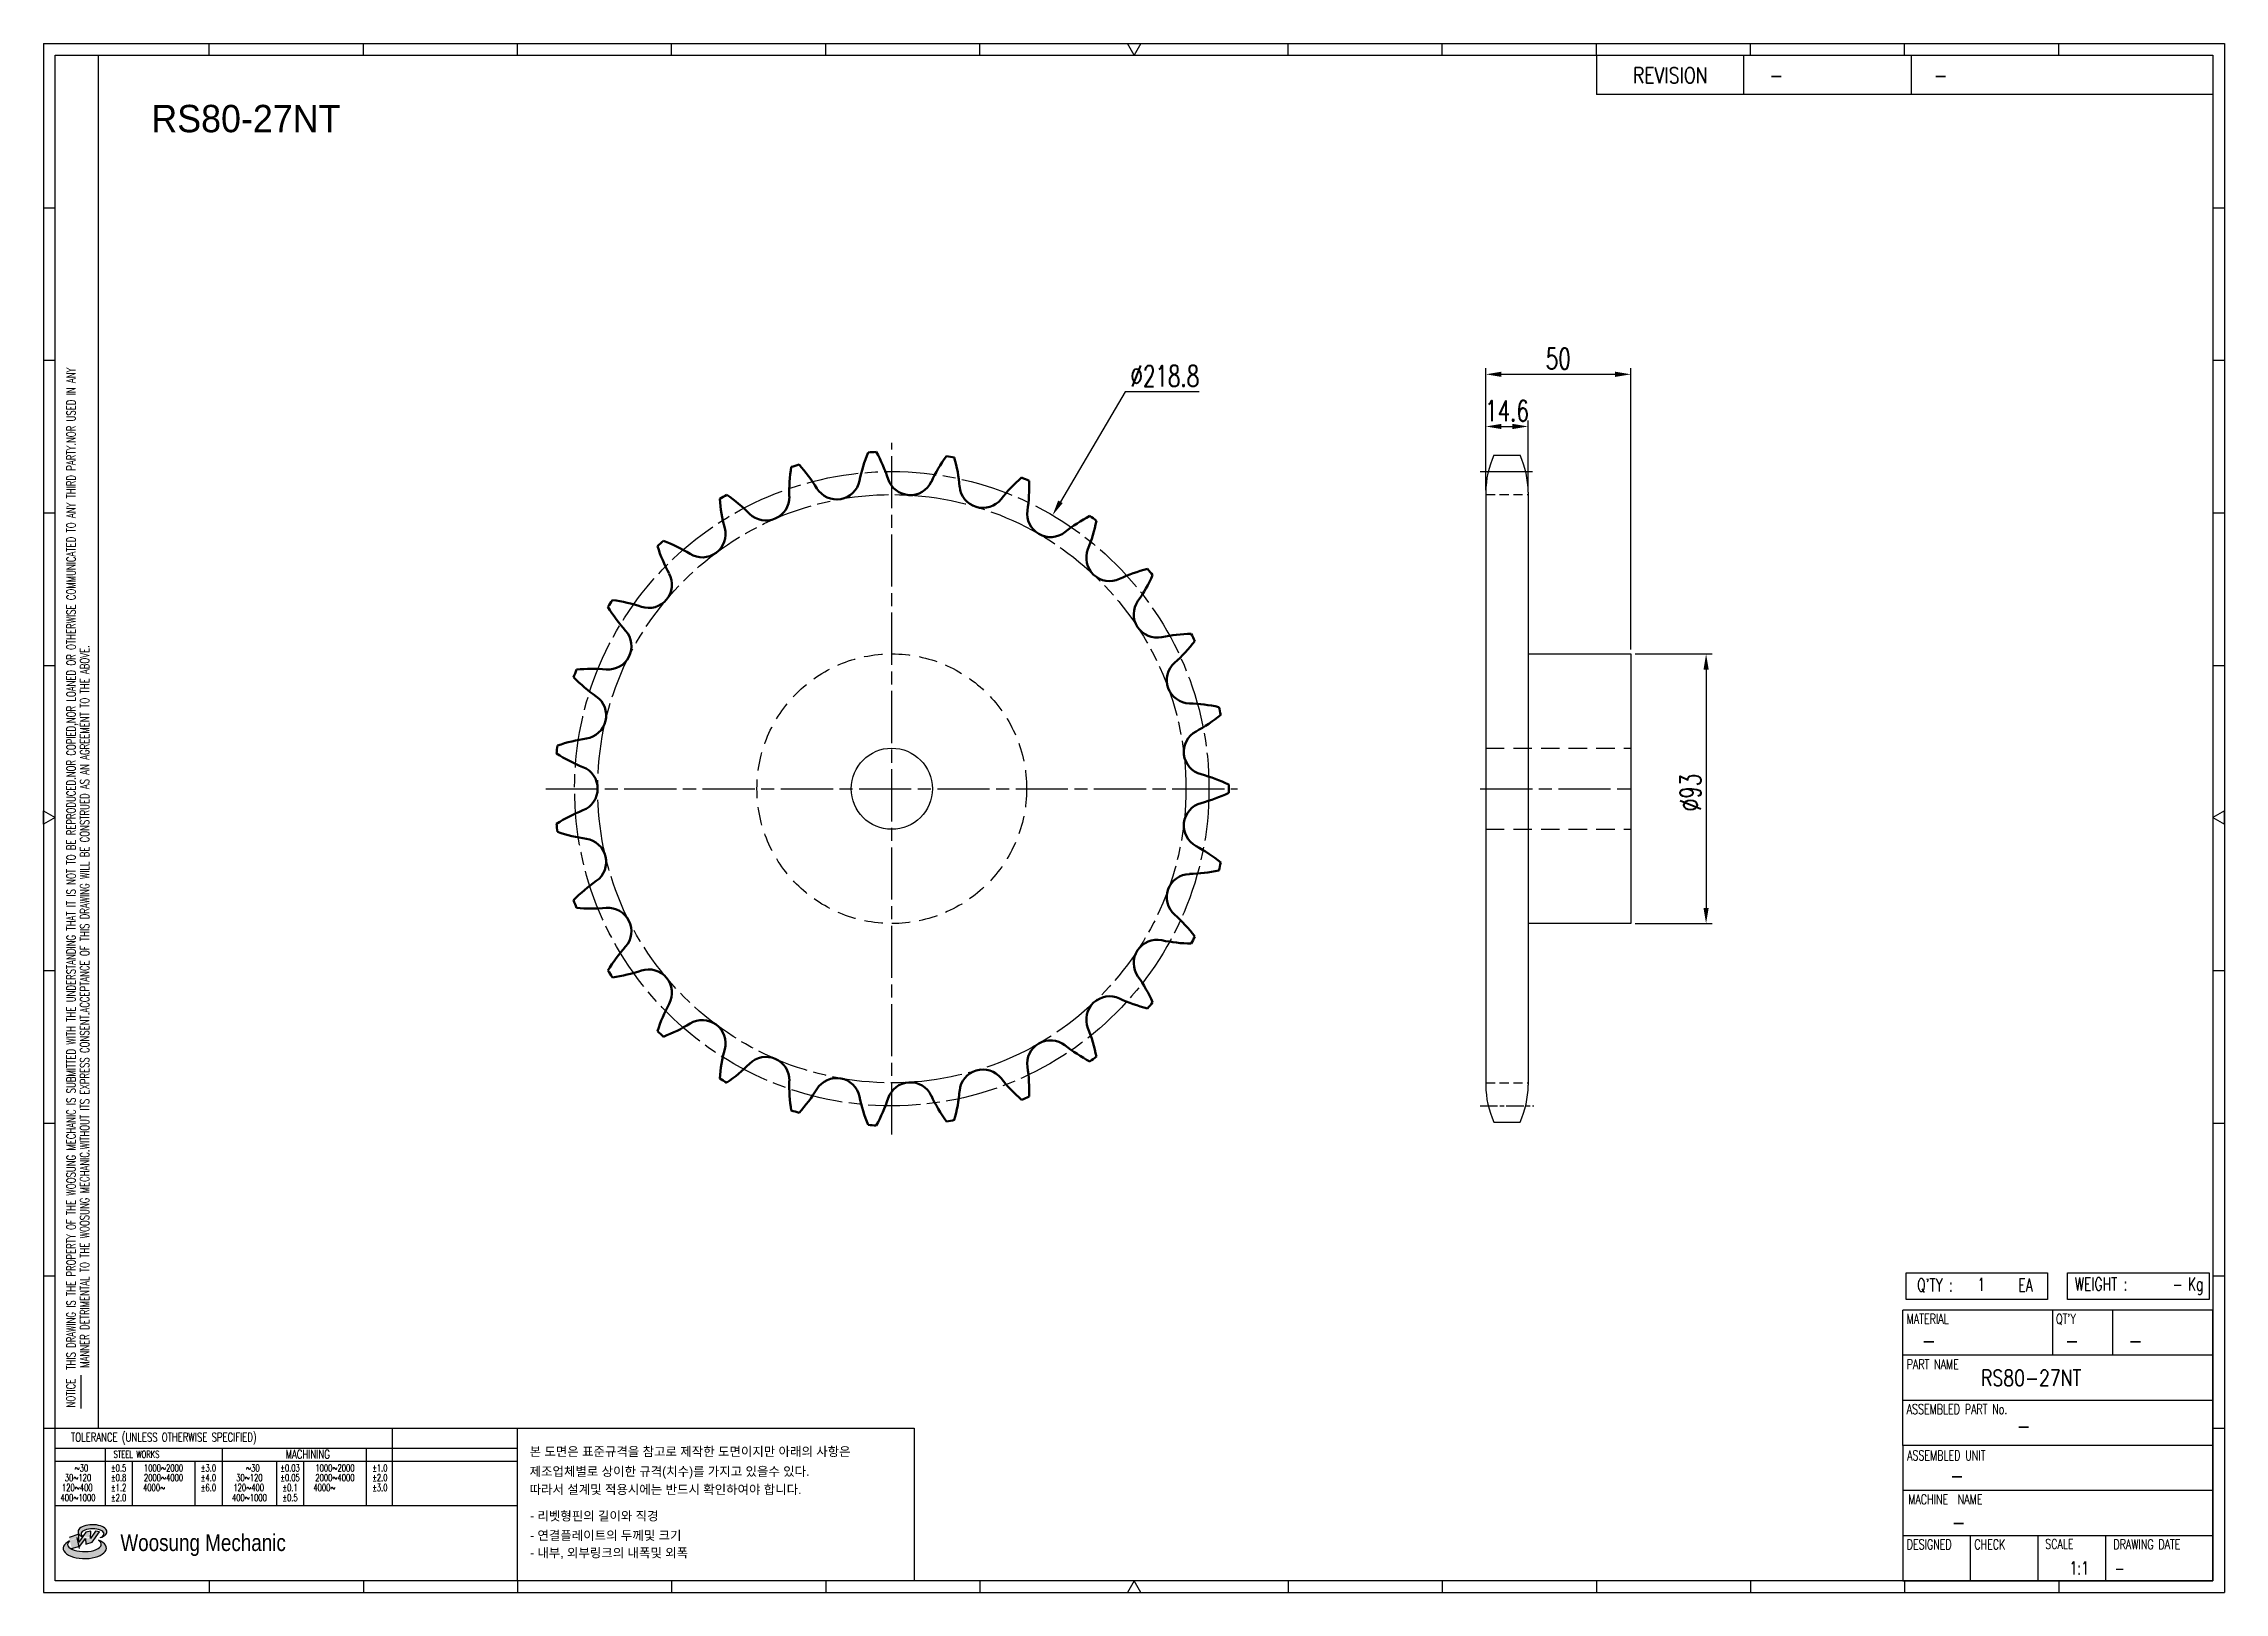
# Model space of a CAD drawing. Header units: millimetres. Extents: x 26966 to 27718, y 34 to 568.
import ezdxf
from ezdxf.enums import TextEntityAlignment as Align

# ---------------------------------------------------------------- set-up
doc = ezdxf.new("R2010")
doc.units = ezdxf.units.MM
for name, pattern in [('AM_ISO08W050', [18, 12, -1.5, 3, -1.5]), ('AM_ISO08W050x2', [9, 6, -0.75, 1.5, -0.75]), ('HIDDEN', [9.525, 6.35, -3.175])]:
    doc.linetypes.add(name, pattern=pattern)
doc.layers.get('Defpoints').update_dxf_attribs({"color": 80})
for name, color, linetype, lineweight in [('AM_0N', 7, 'Continuous', 50), ('AM_7', 4, 'AM_ISO08W050', 25), ('CL2', 4, 'AM_ISO08W050', 25)]:
    doc.layers.add(name, color=color, linetype=linetype, lineweight=lineweight)
for name, color, linetype in [('HL', 2, 'HIDDEN'), ('LOGO', 7, 'Continuous'), ('S-DIM', 7, 'Continuous'), ('TITLE', 7, 'Continuous')]:
    doc.layers.add(name, color=color, linetype=linetype)
doc.styles.add('HAN', font='ROMANS.shx', dxfattribs={"width": 0.7, "bigfont": 'whgtxt.shx'})
doc.styles.add('HKD_ST2', font='romans.shx', dxfattribs={"width": 0.7, "height": 4, "bigfont": '@extfont2.shx'})
doc.styles.add('HSG', font='SIMPLEX.shx', dxfattribs={"width": 0.7, "bigfont": 'HSG.shx'})
doc.styles.add('MtXpl_', font='Gulim.ttf')
doc.styles.add('SLDTEXTSTYLE4', font='arial.ttf', dxfattribs={"width": 0.8})
doc.dimstyles.new('APP16', dxfattribs={"dimscale": 3, "dimtxt": 2.4, "dimasz": 1.8, "dimexe": 0.7, "dimexo": 0.5, "dimgap": 0.6, "dimtad": 1, "dimtoh": 1, "dimdec": 1, "dimrnd": 0.01, "dimzin": 9, "dimdsep": 46, "dimtxsty": 'HSG', "dimcen": 0, "dimclrd": 1, "dimclre": 1, "dimclrt": 256, "dimazin": 2, "dimtp": 1, "dimtm": 1, "dimtfac": 0.5, "dimtdec": 1, "dimtofl": 0, "dimtmove": 0, "dimatfit": 3, "dimfxl": 0, "dimtvp": 1, "dimtolj": 2, "dimlwd": -1, "dimlwe": -1, "dimarcsym": 0})

# ---------------------------------------------------------------- blocks, each defined once
blk = doc.blocks.new('MASTER')
at = {"layer": 'LOGO'}
h = blk.add_hatch(color=10, dxfattribs=at)
h.paths.add_polyline_path([(1.544, 35.177), (1.554, 34.966), (1.779, 35.034), (2.054, 35.422), (1.908, 35.446), (1.728, 35.167), (1.741, 35.439), (1.547, 35.405), (1.292, 35.041), (1.295, 35.33), (0.943, 35.208), (1.03, 34.8), (1.336, 34.885)])
edge = h.paths.add_edge_path()
edge.add_ellipse((1.795, 35.421), major_axis=(-0.53, 0), ratio=0.487785, start_angle=122.36065, end_angle=403.39574)
edge.add_line((1.411, 35.244), (1.419, 35.261))
edge.add_ellipse((1.798, 35.344), major_axis=(-0.423, 0), ratio=0.444396, start_angle=131.58977, end_angle=386.19408, ccw=False)
edge = h.paths.add_edge_path()
edge.add_ellipse((1.512, 34.815), major_axis=(-0.793, 0), ratio=0.480113, start_angle=314.67633, end_angle=590.85213)
edge.add_ellipse((1.501, 34.958), major_axis=(-0.62, 0), ratio=0.43311, start_angle=331.7024, end_angle=574.42495, ccw=False)
at = {"color": 140}
for p, q in [((0, 90.118), (80.15, 90.118)), ((0, 90.118), (0, 33.191)), ((80.15, 90.118), (80.15, 33.191)), ((57.068, 89.693), (57.068, 88.246)), ((62.47, 89.693), (62.47, 88.246)), ((68.635, 89.693), (68.635, 88.246)), ((79.725, 88.246), (57.068, 88.246)), ((68.449, 43.961), (68.449, 44.936)), ((68.449, 44.936), (73.654, 44.936)), ((73.654, 44.936), (73.654, 43.961)), ((74.39, 43.961), (74.39, 44.936)), ((74.39, 44.936), (79.595, 44.936)), ((79.595, 44.936), (79.595, 43.961)), ((68.336, 38.59), (68.336, 43.563)), ((79.725, 43.563), (68.336, 43.563)), ((73.654, 43.961), (68.449, 43.961)), ((73.827, 43.563), (73.827, 41.905)), ((79.595, 43.961), (74.39, 43.961)), ((76.037, 43.563), (76.037, 41.905)), ((79.725, 38.59), (79.725, 43.563)), ((79.725, 41.905), (68.336, 41.905)), ((79.725, 40.248), (68.336, 40.248)), ((68.336, 38.59), (68.336, 33.616)), ((79.725, 38.59), (68.336, 38.59)), ((79.725, 33.616), (79.725, 38.59)), ((79.725, 36.932), (68.336, 36.932)), ((79.725, 35.274), (68.336, 35.274)), ((70.822, 33.616), (70.822, 35.274)), ((73.309, 33.616), (73.309, 35.274)), ((75.796, 33.616), (75.796, 35.274)), ((0, 33.191), (80.15, 33.191)), ((68.336, 33.616), (79.725, 33.616))]:
    blk.add_line(p, q, dxfattribs=at)
for p, q in [((6.089, 89.693), (6.089, 90.118)), ((11.753, 89.693), (11.753, 90.118)), ((17.418, 89.693), (17.418, 90.118)), ((23.082, 89.693), (23.082, 90.118)), ((28.746, 89.693), (28.746, 90.118)), ((34.411, 89.693), (34.411, 90.118)), ((45.739, 89.693), (45.739, 90.118)), ((51.404, 89.693), (51.404, 90.118)), ((57.068, 89.693), (57.068, 90.118)), ((62.732, 89.693), (62.732, 90.118)), ((68.397, 89.693), (68.397, 90.118)), ((74.061, 89.693), (74.061, 90.118)), ((0, 84.085), (0.425, 84.085)), ((79.725, 84.085), (80.15, 84.085)), ((0, 78.478), (0.425, 78.478)), ((79.725, 78.478), (80.15, 78.478)), ((0, 72.87), (0.425, 72.87)), ((79.725, 72.87), (80.15, 72.87)), ((0, 67.262), (0.425, 67.262)), ((79.725, 67.262), (80.15, 67.262)), ((0, 56.047), (0.425, 56.047)), ((79.725, 56.047), (80.15, 56.047)), ((0, 50.439), (0.425, 50.439)), ((79.725, 50.439), (80.15, 50.439)), ((0, 44.832), (0.425, 44.832)), ((79.725, 44.832), (80.15, 44.832)), ((1.377, 39.947), (1.377, 41.174)), ((0, 39.224), (0.425, 39.224)), ((79.725, 39.224), (80.15, 39.224)), ((6.089, 33.616), (6.089, 33.191)), ((11.753, 33.616), (11.753, 33.191)), ((17.418, 33.616), (17.418, 33.191)), ((23.082, 33.616), (23.082, 33.191)), ((28.746, 33.616), (28.746, 33.191)), ((34.411, 33.616), (34.411, 33.191)), ((45.739, 33.616), (45.739, 33.191)), ((51.404, 33.616), (51.404, 33.191)), ((57.068, 33.616), (57.068, 33.191)), ((62.732, 33.616), (62.732, 33.191)), ((68.397, 33.616), (68.397, 33.191)), ((74.061, 33.616), (74.061, 33.191))]:
    blk.add_line(p, q)
at = {"color": 2}
for p, q in [((2.017, 39.224), (2.017, 89.693)), ((0.425, 39.224), (17.418, 39.224)), ((0.425, 38.487), (17.418, 38.487)), ((2.257, 38.487), (2.257, 36.382)), ((6.557, 38.5), (6.557, 36.382)), ((11.857, 38.487), (11.857, 36.382)), ((12.816, 39.224), (12.816, 36.382)), ((17.418, 33.616), (17.418, 39.224)), ((0.425, 38.012), (17.418, 38.012)), ((3.257, 38.012), (3.257, 36.382)), ((5.557, 38.012), (5.557, 36.382)), ((8.557, 38.012), (8.557, 36.382)), ((9.557, 38.026), (9.557, 36.382)), ((0.425, 36.382), (17.418, 36.382))]:
    blk.add_line(p, q, dxfattribs=at)
for points in [[(40.075, 89.693), (39.83, 90.118), (40.32, 90.118)], [(0.425, 61.679), (0, 61.433), (0, 61.924)], [(79.725, 61.679), (80.15, 61.433), (80.15, 61.924)], [(40.075, 33.616), (39.83, 33.191), (40.32, 33.191)]]:
    blk.add_lwpolyline(points, close=True)
at = {"color": 140}
blk.add_lwpolyline([(0.425, 89.693), (79.725, 89.693), (79.725, 33.616), (0.425, 33.616)], close=True, dxfattribs=at)
at = {"layer": 'LOGO'}
for p, q in [((1.295, 35.33), (0.943, 35.208)), ((1.547, 35.405), (1.292, 35.041)), ((1.292, 35.041), (1.295, 35.33)), ((1.741, 35.439), (1.547, 35.405)), ((1.908, 35.446), (1.728, 35.167)), ((1.728, 35.167), (1.741, 35.439)), ((1.779, 35.034), (2.054, 35.422)), ((2.054, 35.422), (1.908, 35.446)), ((1.03, 34.8), (1.336, 34.885)), ((1.224, 35.208), (1.311, 34.8)), ((1.224, 35.208), (1.224, 35.208)), ((1.336, 34.885), (1.544, 35.177)), ((1.419, 35.261), (1.411, 35.244)), ((1.544, 35.177), (1.554, 34.966)), ((1.554, 34.966), (1.779, 35.034))]:
    blk.add_line(p, q, dxfattribs=at)
for centre, major_axis, ratio, start_param, end_param in [((1.795, 35.421), (-0.53, 0), 0.487785, 2.135596, 7.040584), ((1.798, 35.344), (-0.423, 0), 0.444396, 2.296675, 6.740358), ((1.512, 34.815), (-0.793, 0), 0.480113, 5.492138, 10.312315), ((1.501, 34.958), (-0.62, 0), 0.43311, 5.789299, 10.025607)]:
    blk.add_ellipse(centre, major_axis=major_axis, ratio=ratio, start_param=start_param, end_param=end_param, dxfattribs=at)
for s, height, style, width, p in [('REVISION', 0.5806, 'HAN', 0.8, (58.415, 88.664)), ('-', 0.581, 'HAN', 0.8, (63.426, 88.664)), ('-', 0.581, 'HAN', 0.8, (69.468, 88.664)), ("Q'TY : ", 0.4746, 'HKD_ST2', 0.7, (68.857, 44.253)), ('1', 0.475, 'HKD_ST2', 0.7, (71.071, 44.275)), ('EA', 0.4746, 'HKD_ST2', 0.7, (72.578, 44.253)), ('WEIGHT : ', 0.4746, 'HKD_ST2', 0.7, (74.65, 44.286)), ('Kg', 0.4746, 'HKD_ST2', 0.7, (78.807, 44.286)), ('-', 0.581, 'HAN', 0.8, (69.029, 42.157)), ('-', 0.581, 'HAN', 0.8, (74.289, 42.157)), ('-', 0.581, 'HAN', 0.8, (76.623, 42.157)), ('-', 0.581, 'HAN', 0.8, (72.515, 39.013)), ('-', 0.581, 'HAN', 0.8, (70.067, 37.189)), ('-', 0.581, 'HAN', 0.8, (70.126, 35.48)), ('1:1', 0.4746, 'HKD_ST2', 0.7, (74.458, 33.848)), ('-', 0.475, 'HKD_ST2', 0.7, (76.112, 33.837))]:
    blk.add_text(s, height=height, dxfattribs=dict(style=style, width=width)).set_placement(p)
at = {"color": 6, "style": 'HKD_ST2', "width": 0.7}
for s, p in [(' THIS DRAWING IS THE PROPERTY OF THE WOOSUNG MECHANIC IS SUBMITTED WITH THE UNDERSTANDING THAT IT IS NOT TO BE REPRODUCED.NOR COPIED,NOR LOANED OR OTHERWISE COMMUNICATED TO ANY THIRD PARTY.NOR USED IN ANY', (1.173, 41.217)), ('MANNER DETRIMENTAL TO THE WOOSUNG MECHANIC.WITHOUT ITS EXPRESS CONSENT.ACCEPTANCE OF THIS DRAWING WILL BE CONSTRUED AS AN AGREEMENT TO THE ABOVE.', (1.672, 41.447))]:
    blk.add_text(s, height=0.326266, rotation=90, dxfattribs=at).set_placement(p)
at = {"style": 'HKD_ST2', "width": 0.7}
blk.add_text('-', height=0.475, dxfattribs=at).set_placement((78.613, 44.286), align=Align.RIGHT)
at = {"color": 254, "style": 'HKD_ST2', "width": 0.7}
for s, height, p in [('MATERIAL', 0.3651, (68.474, 43.425)), ("QT'Y", 0.3651, (73.965, 43.425)), ('PART NAME', 0.3651, (68.474, 41.756)), ('ASSEMBLED PART No.', 0.36511, (68.474, 40.109)), ('ASSEMBLED UNIT', 0.36511, (68.49, 38.408)), ('MACHINE  NAME', 0.36511, (68.532, 36.794)), ('DESIGNED', 0.3651, (68.474, 35.136)), ('CHECK', 0.3651, (70.961, 35.136)), ('SCALE', 0.3651, (73.566, 35.153)), ('DRAWING DATE', 0.36511, (76.071, 35.141))]:
    blk.add_text(s, height=height, dxfattribs=at).set_placement(p, align=Align.TOP_LEFT)
at = {"style": 'HKD_ST2', "width": 0.7}
blk.add_text('NOTICE', height=0.3263, rotation=90, dxfattribs=at).set_placement((1.163, 39.988))
blk.add_text('TOLERANCE (UNLESS OTHERWISE SPECIFIED)', height=0.32627, dxfattribs=at).set_placement((4.417, 38.896), align=Align.MIDDLE_CENTER)
at = {"color": 4, "style": 'HKD_ST2', "width": 0.7}
for s, height, p in [('%%12630', 0.261, (1.389, 37.762)), ('1000%%1262000', 0.26101, (4.407, 37.762)), ('%%12630', 0.261, (7.689, 37.762)), ('1000%%1262000', 0.26101, (10.707, 37.762)), ('120%%126400', 0.26101, (1.237, 37.045)), ('30%%126120', 0.261, (1.263, 37.411)), ('4000%%126', 0.261, (4.061, 37.045)), ('2000%%1264000', 0.26101, (4.407, 37.411)), ('120%%126400', 0.26101, (7.537, 37.045)), ('30%%126120', 0.261, (7.563, 37.411)), ('4000%%126', 0.261, (10.321, 37.045)), ('2000%%1264000', 0.26101, (10.707, 37.411)), ('400%%1261000', 0.26101, (1.263, 36.67)), ('400%%1261000', 0.26101, (7.563, 36.67))]:
    blk.add_text(s, height=height, dxfattribs=at).set_placement(p, align=Align.MIDDLE_CENTER)
for s, height, p in [('%%P0.5', 0.261, (2.757, 37.762)), ('STEEL WORKS', 0.26101, (3.416, 38.268)), ('%%P3.0', 0.261, (6.057, 37.762)), ('%%P0.03', 0.261, (9.057, 37.762)), ('MACHINING', 0.3263, (9.707, 38.27)), ('%%P1.0', 0.261, (12.357, 37.762)), ('%%P0.8', 0.261, (2.757, 37.411)), ('%%P1.2', 0.261, (2.757, 37.045)), ('%%P4.0', 0.261, (6.057, 37.411)), ('%%P6.0', 0.261, (6.057, 37.045)), ('%%P0.05', 0.261, (9.057, 37.411)), ('%%P0.1', 0.261, (9.057, 37.045)), ('%%P2.0', 0.261, (12.357, 37.411)), ('%%P3.0', 0.261, (12.357, 37.045)), ('%%P2.0', 0.261, (2.757, 36.67)), ('%%P0.5', 0.261, (9.057, 36.67))]:
    blk.add_text(s, height=height, dxfattribs=at).set_placement(p, align=Align.MIDDLE)
at = {"color": 1, "style": 'SLDTEXTSTYLE4', "width": 0.8}
blk.add_text('Woosung Mechanic', height=0.61957, dxfattribs=at).set_placement((2.822, 34.711))
blk = doc.blocks.new('*D2')
at = {"layer": 'Defpoints', "color": 0, "transparency": 16777216}
for p in [(27477.62, 435.74), (27463.02, 412.25), (27477.62, 412.25)]:
    blk.add_point(p, dxfattribs=at)
at = {"layer": 'S-DIM', "color": 1, "transparency": 16777216}
for p, q in [((27463.02, 413.75), (27463.02, 437.84)), ((27477.62, 413.75), (27477.62, 437.84)), ((27468.42, 435.74), (27472.22, 435.74))]:
    blk.add_line(p, q, dxfattribs=at)
for points in [[(27468.42, 436.64), (27468.42, 434.84), (27463.02, 435.74)], [(27472.22, 436.64), (27472.22, 434.84), (27477.62, 435.74)]]:
    blk.add_solid(points, dxfattribs=at)
at = {"layer": 'S-DIM', "transparency": 16777216, "insert": (27470.32, 441.14), "char_height": 7.2, "attachment_point": 5, "style": 'HSG'}
blk.add_mtext('\\A2;14.6', dxfattribs=at)
blk = doc.blocks.new('*D3')
at = {"layer": 'Defpoints', "color": 0, "transparency": 16777216}
for p in [(27513.02, 453.74), (27463.02, 412.25), (27513.02, 357.29)]:
    blk.add_point(p, dxfattribs=at)
at = {"layer": 'S-DIM', "color": 1, "transparency": 16777216}
for p, q in [((27463.02, 413.75), (27463.02, 455.84)), ((27468.42, 453.74), (27507.62, 453.74)), ((27513.02, 358.79), (27513.02, 455.84))]:
    blk.add_line(p, q, dxfattribs=at)
for points in [[(27468.42, 454.64), (27468.42, 452.84), (27463.02, 453.74)], [(27507.62, 454.64), (27507.62, 452.84), (27513.02, 453.74)]]:
    blk.add_solid(points, dxfattribs=at)
at = {"layer": 'S-DIM', "transparency": 16777216, "insert": (27488.02, 459.14), "char_height": 7.2, "attachment_point": 5, "style": 'HSG'}
blk.add_mtext('\\A2;50', dxfattribs=at)
blk = doc.blocks.new('*D4')
at = {"layer": 'Defpoints', "color": 0, "transparency": 16777216}
for p in [(27313.57, 405.1), (27202.71, 216.48)]:
    blk.add_point(p, dxfattribs=at)
at = {"layer": 'S-DIM', "color": 1, "transparency": 16777216}
for p, q in [((27338.63, 447.73), (27316.31, 409.76)), ((27364.19, 447.73), (27338.63, 447.73))]:
    blk.add_line(p, q, dxfattribs=at)
blk.add_solid([(27315.53, 410.22), (27317.08, 409.3), (27313.57, 405.1)], dxfattribs=at)
at = {"layer": 'S-DIM', "transparency": 16777216, "insert": (27352.31, 453.13), "char_height": 7.2, "attachment_point": 5, "style": 'HSG'}
blk.add_mtext('\\A2;∅218.8', dxfattribs=at)
blk = doc.blocks.new('*D5')
at = {"layer": 'Defpoints', "color": 0, "transparency": 16777216}
for p in [(27513.02, 357.29), (27513.02, 264.29), (27539, 264.29)]:
    blk.add_point(p, dxfattribs=at)
at = {"layer": 'S-DIM', "color": 1, "transparency": 16777216}
for p, q in [((27514.52, 357.29), (27541.1, 357.29)), ((27539, 351.89), (27539, 269.69)), ((27514.52, 264.29), (27541.1, 264.29))]:
    blk.add_line(p, q, dxfattribs=at)
for points in [[(27538.1, 351.89), (27539.9, 351.89), (27539, 357.29)], [(27538.1, 269.69), (27539.9, 269.69), (27539, 264.29)]]:
    blk.add_solid(points, dxfattribs=at)
at = {"layer": 'S-DIM', "transparency": 16777216, "insert": (27533.6, 309.48), "char_height": 7.2, "attachment_point": 5, "rotation": 90, "style": 'HSG'}
blk.add_mtext('\\A2;%%c93', dxfattribs=at)

msp = doc.modelspace()

# ---------------------------------------------------------------- linework, layer by layer
for p, q in [((27465.82, 425.8), (27474.82, 425.8)), ((27463.02, 413.1), (27463.02, 208.49)), ((27477.62, 413.1), (27477.62, 208.49)), ((27477.62, 357.29), (27513.02, 357.29)), ((27513.02, 357.29), (27513.02, 264.29)), ((27513.02, 264.29), (27477.62, 264.29)), ((27465.82, 195.79), (27474.82, 195.79))]:
    msp.add_line(p, q)
at = {"color": 140}
msp.add_lwpolyline([(27129.05, 90.19), (27265.87, 90.19), (27265.87, 37.56), (27129.05, 37.56)], close=True, dxfattribs=at)
msp.add_circle((27258.14, 310.79), 14)
for centre, start, end in [((27493.22, 413.1), 155.13196, 180), ((27447.42, 413.1), 0, 24.86804), ((27493.22, 208.49), 180, 204.86804), ((27447.42, 208.49), 335.13196, 0)]:
    msp.add_arc(centre, 30.2, start, end)
at = {"layer": 'AM_0N'}
for centre, radius, start, end in [((27278.03, 413.16), 55.26, 171.02862, 181.66667), ((27258.14, 310.79), 116.28, 105.9742, 107.35914), ((27185.27, 385.38), 55.26, 31.66667, 42.30471), ((27301.1, 405.81), 55.26, 157.69529, 168.33333), ((27258.14, 310.79), 116.28, 92.64086, 94.0258), ((27204.43, 400.18), 55.26, 18.33333, 28.97138), ((27321.86, 393.34), 55.26, 144.36196, 155), ((27258.14, 310.79), 116.28, 79.30753, 80.69247), ((27226.49, 410.15), 55.26, 5, 15.63804), ((27239.13, 418.61), 8.02, 211.66667, 348.33333), ((27264.5, 420.08), 8.02, 198.33333, 335), ((27289.54, 415.67), 8.02, 185, 321.66667), ((27339.18, 376.42), 55.26, 131.02862, 141.66667), ((27258.14, 310.79), 116.28, 65.9742, 67.35914), ((27250.26, 414.77), 55.26, 351.66667, 2.30471), ((27258.14, 310.79), 116.28, 119.30753, 120.69247), ((27253.89, 414.98), 55.26, 184.36196, 195), ((27170.03, 366.57), 55.26, 45, 55.63804), ((27214.78, 411.32), 8.02, 225, 1.66667), ((27312.88, 405.6), 8.02, 171.66667, 308.33333), ((27192.76, 398.61), 8.02, 238.33333, 15), ((27352.13, 355.96), 55.26, 117.69529, 128.33333), ((27274.45, 413.79), 55.26, 338.33333, 348.97138), ((27258.14, 310.79), 116.28, 52.64086, 54.0258), ((27258.14, 310.79), 116.28, 132.64086, 134.0258), ((27229.98, 411.2), 55.26, 197.69529, 208.33333), ((27159.54, 344.75), 55.26, 58.33333, 68.97138), ((27333.26, 390.42), 8.02, 158.33333, 295), ((27174.28, 381.16), 8.02, 251.66667, 28.33333), ((27360.01, 333.07), 55.26, 104.36196, 115), ((27297.77, 407.25), 55.26, 325, 335.63804), ((27258.14, 310.79), 116.28, 39.30753, 40.69247), ((27258.14, 310.79), 116.28, 145.9742, 147.35914), ((27207.58, 402), 55.26, 211.02862, 221.66667), ((27154.37, 321.09), 55.26, 71.66667, 82.30471), ((27349.6, 370.95), 8.02, 145, 281.66667), ((27160.31, 359.93), 8.02, 265, 41.66667), ((27362.4, 308.98), 55.26, 91.02862, 101.66667), ((27318.94, 395.51), 55.26, 311.66667, 322.30471), ((27258.14, 310.79), 116.28, 25.9742, 27.35914), ((27361.01, 348.24), 8.02, 131.66667, 268.33333), ((27258.14, 310.79), 116.28, 159.30753, 160.69247), ((27187.91, 387.88), 55.26, 224.36196, 235), ((27154.79, 296.88), 55.26, 85, 95.63804), ((27151.61, 336.04), 8.02, 278.33333, 55), ((27359.17, 284.98), 55.26, 77.69529, 88.33333), ((27258.14, 310.79), 116.28, 12.64086, 14.0258), ((27336.84, 379.2), 55.26, 298.33333, 308.97138), ((27258.14, 310.79), 116.28, 172.64086, 174.0258), ((27160.79, 273.43), 55.26, 98.33333, 108.97138), ((27366.87, 323.5), 8.02, 118.33333, 255), ((27172.03, 369.6), 55.26, 237.69529, 248.33333), ((27148.66, 310.79), 8.02, 291.66667, 68.33333), ((27350.49, 262.38), 55.26, 64.36196, 75), ((27350.49, 359.21), 55.26, 285, 295.63804), ((27258.14, 310.79), 116.28, 359.30753, 0.69247), ((27172.03, 251.98), 55.26, 111.66667, 122.30471), ((27366.87, 298.08), 8.02, 105, 241.66667), ((27258.14, 310.79), 116.28, 185.9742, 187.35914), ((27160.79, 348.16), 55.26, 251.02862, 261.66667), ((27151.61, 285.55), 8.02, 305, 81.66667), ((27336.84, 242.38), 55.26, 51.02862, 61.66667), ((27187.91, 233.71), 55.26, 125, 135.63804), ((27361.01, 273.35), 8.02, 91.66667, 228.33333), ((27359.17, 336.61), 55.26, 271.66667, 282.30471), ((27258.14, 310.79), 116.28, 345.9742, 347.35914), ((27258.14, 310.79), 116.28, 199.30753, 200.69247), ((27154.79, 324.7), 55.26, 264.36196, 275), ((27160.31, 261.66), 8.02, 318.33333, 95), ((27318.94, 226.08), 55.26, 37.69529, 48.33333), ((27207.58, 219.59), 55.26, 138.33333, 148.97138), ((27349.6, 250.64), 8.02, 78.33333, 215), ((27362.4, 312.61), 55.26, 258.33333, 268.97138), ((27258.14, 310.79), 116.28, 332.64086, 334.0258), ((27174.28, 240.42), 8.02, 331.66667, 108.33333), ((27258.14, 310.79), 116.28, 212.64086, 214.0258), ((27154.37, 300.49), 55.26, 277.69529, 288.33333), ((27297.77, 214.34), 55.26, 24.36196, 35), ((27229.98, 210.39), 55.26, 151.66667, 162.30471), ((27333.26, 231.16), 8.02, 65, 201.66667), ((27360.01, 288.52), 55.26, 245, 255.63804), ((27258.14, 310.79), 116.28, 319.30753, 320.69247), ((27258.14, 310.79), 116.28, 225.9742, 227.35914), ((27159.54, 276.84), 55.26, 291.02862, 301.66667), ((27192.76, 222.98), 8.02, 345, 121.66667), ((27274.45, 207.8), 55.26, 11.02862, 21.66667), ((27253.89, 206.6), 55.26, 165, 175.63804), ((27214.78, 210.27), 8.02, 358.33333, 135), ((27312.88, 215.99), 8.02, 51.66667, 188.33333), ((27352.13, 265.63), 55.26, 231.66667, 242.30471), ((27258.14, 310.79), 116.28, 305.9742, 307.35914), ((27258.14, 310.79), 116.28, 239.30753, 240.69247), ((27170.03, 255.02), 55.26, 304.36196, 315), ((27239.13, 202.98), 8.02, 11.66667, 148.33333), ((27289.54, 205.92), 8.02, 38.33333, 175), ((27339.18, 245.17), 55.26, 218.33333, 228.97138), ((27250.26, 206.81), 55.26, 357.69529, 8.33333), ((27278.03, 208.43), 55.26, 178.33333, 188.97138), ((27185.27, 236.2), 55.26, 317.69529, 328.33333), ((27301.1, 215.78), 55.26, 191.66667, 202.30471), ((27204.43, 221.41), 55.26, 331.02862, 341.66667), ((27264.5, 201.5), 8.02, 25, 161.66667), ((27321.86, 228.25), 55.26, 205, 215.63804), ((27226.49, 211.43), 55.26, 344.36196, 355), ((27258.14, 310.79), 116.28, 292.64086, 294.0258), ((27258.14, 310.79), 116.28, 252.64086, 254.0258), ((27258.14, 310.79), 116.28, 279.30753, 280.69247), ((27258.14, 310.79), 116.28, 265.9742, 267.35914)]:
    msp.add_arc(centre, radius, start, end, dxfattribs=at)
at = {"layer": 'AM_7', "linetype": 'AM_ISO08W050x2'}
msp.add_line((27461.08, 201.4), (27479.56, 201.4), dxfattribs=at)
at = {"layer": 'CL2', "linetype": 'AM_ISO08W050x2', "ltscale": 3}
for p, q in [((27258.14, 191.52), (27258.14, 430.07)), ((27461.08, 420.19), (27479.56, 420.19)), ((27138.86, 310.79), (27377.41, 310.79)), ((27461.08, 310.79), (27514.92, 310.79))]:
    msp.add_line(p, q, dxfattribs=at)
for radius in [109.4, 101.46]:
    msp.add_circle((27258.14, 310.79), radius, dxfattribs=at)
at = {"layer": 'HL', "linetype": 'HIDDEN', "ltscale": 0.5}
for p, q in [((27463.02, 412.25), (27477.62, 412.25)), ((27463.02, 209.34), (27477.62, 209.34))]:
    msp.add_line(p, q, dxfattribs=at)
at = {"layer": 'HL', "linetype": 'HIDDEN'}
for p, q in [((27463.02, 324.79), (27513.02, 324.79)), ((27463.02, 296.79), (27513.02, 296.79))]:
    msp.add_line(p, q, dxfattribs=at)
msp.add_circle((27258.14, 310.79), 46.5, dxfattribs=at)

# ---------------------------------------------------------------- block references
at = {"color": 140, "xscale": 9.384517237515507, "yscale": 9.384517237515507, "zscale": 9.384517237515507}
msp.add_blockref('MASTER', (26965.59, -277.91), dxfattribs=at)

# ---------------------------------------------------------------- texts
at = {"style": 'HAN', "width": 0.8}
msp.add_text('RS80-27NT', height=5.449, dxfattribs=at).set_placement((27633.83, 104.84))
at = {"color": 140, "style": 'MtXpl_'}
for s, p in [('본 도면은 표준규격을 참고로 제작한 도면이지만 아래의 사항은', (27133.21, 80.6)), ('제조업체별로 상이한 규격(치수)를 가지고 있을수 있다.', (27133.21, 73.75)), ('따라서 설계및 적용시에는 반드시 확인하여야 합니다.', (27133.21, 67.51)), ('- 리벳형핀의 길이와 직경', (27133.38, 58.37)), ('- 연결플레이트의 두께및 크기', (27133.38, 51.67)), ('- 내부, 외부링크의 내폭및 외폭', (27133.38, 45.66))]:
    msp.add_text(s, height=3.148, dxfattribs=at).set_placement(p)
at = {"layer": 'TITLE', "color": 254, "style": 'MtXpl_'}
msp.add_text('RS80-27NT', height=9.444, dxfattribs=at).set_placement((27002.75, 537.23))

# ---------------------------------------------------------------- dimensions: what is measured, and where the dimension line sits
at = {"layer": 'S-DIM'}
dim = msp.add_linear_dim(base=(27513.02, 453.74), p1=(27463.02, 412.25), p2=(27513.02, 357.29), dimstyle='APP16', dxfattribs=at)
dim.commit()
dim.dimension.update_dxf_attribs({"geometry": '*D3', "text_midpoint": (27488.02, 459.14)})
dim = msp.add_diameter_dim_2p(p1=(27202.71, 216.48), p2=(27313.57, 405.1), dimstyle='APP16', dxfattribs=at)
dim.commit()
dim.dimension.update_dxf_attribs({"geometry": '*D4', "text_midpoint": (27352.31, 447.73), "dimtype": 131})
dim = msp.add_linear_dim(base=(27477.62, 435.74), p1=(27463.02, 412.25), p2=(27477.62, 412.25), dimstyle='APP16', dxfattribs=at)
dim.commit()
dim.dimension.update_dxf_attribs({"geometry": '*D2', "text_midpoint": (27470.32, 435.74), "dimtype": 128})
dim = msp.add_linear_dim(base=(27539, 264.29), p1=(27513.02, 357.29), p2=(27513.02, 264.29), angle=90, text='%%c<>', dimstyle='APP16', dxfattribs=at)
dim.commit()
dim.dimension.update_dxf_attribs({"geometry": '*D5', "text_midpoint": (27539, 309.48), "dimtype": 128})

doc.saveas('drawing.dxf')
